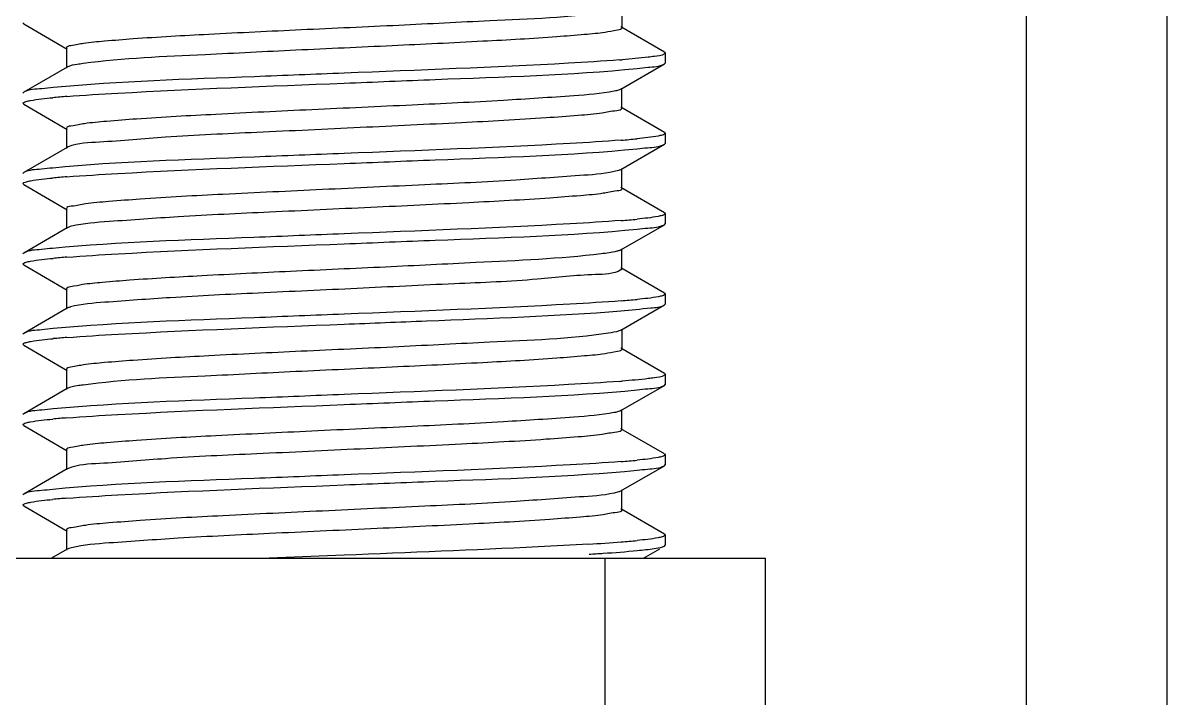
# Model space of a CAD drawing. Extents: x 27938 to 650306, y -92720 to 1524912.
# Drawn here: x 297633.7 to 297887.3, y 832684.2 to 832833.7 of the extents above; entities that cross this region are included whole.
import ezdxf

# ---------------------------------------------------------------- set-up
doc = ezdxf.new("R2010")
doc.units = 0
doc.header["$LTSCALE"] = 1000
doc.header["$MEASUREMENT"] = 0

msp = doc.modelspace()

# ---------------------------------------------------------------- linework, layer by layer
at = {"linetype": 'Continuous'}
for p, q in [((297887.32, 830017.12), (297887.32, 833030.77)), ((297856.18, 830600.28), (297856.18, 832899.25)), ((297766.47, 832837.07), (297766.47, 832832.62)), ((297633.92, 832833.54), (297633.75, 832833.74)), ((297633.92, 832833.54), (297643.57, 832827.95)), ((297775.94, 832827.26), (297766.28, 832832.85)), ((297643.38, 832828.18), (297643.38, 832823.73)), ((297775.94, 832827.26), (297776.11, 832827.06)), ((297776.11, 832827.06), (297776.11, 832824.84)), ((297643.57, 832823.95), (297633.92, 832818.36)), ((297766.28, 832819.05), (297775.94, 832824.64)), ((297775.94, 832824.64), (297776.11, 832824.84)), ((297633.92, 832818.36), (297633.75, 832818.17)), ((297766.47, 832814.83), (297766.47, 832819.28)), ((297633.92, 832815.75), (297633.75, 832815.94)), ((297633.92, 832815.75), (297643.57, 832810.16)), ((297775.94, 832809.46), (297766.28, 832815.05)), ((297643.38, 832810.38), (297643.38, 832805.93)), ((297775.94, 832809.46), (297776.11, 832809.27)), ((297776.11, 832809.27), (297776.11, 832807.04)), ((297643.57, 832806.16), (297633.92, 832800.57)), ((297643.79, 832806.26), (297643.57, 832806.16)), ((297766.28, 832801.26), (297775.94, 832806.85)), ((297775.94, 832806.85), (297776.11, 832807.04)), ((297633.92, 832800.57), (297633.75, 832800.37)), ((297766.47, 832797.03), (297766.47, 832801.48)), ((297633.92, 832797.95), (297633.75, 832798.15)), ((297633.92, 832797.95), (297643.57, 832792.36)), ((297775.94, 832791.67), (297766.28, 832797.26)), ((297643.38, 832792.59), (297643.38, 832788.14)), ((297775.94, 832791.67), (297776.11, 832791.47)), ((297776.11, 832791.47), (297776.11, 832789.25)), ((297643.57, 832788.36), (297633.92, 832782.77)), ((297766.28, 832783.46), (297775.94, 832789.05)), ((297775.94, 832789.05), (297776.11, 832789.25)), ((297633.92, 832782.77), (297633.75, 832782.58)), ((297766.28, 832783.46), (297766.01, 832783.34)), ((297766.47, 832779.24), (297766.47, 832783.69)), ((297633.92, 832780.16), (297633.75, 832780.35)), ((297633.92, 832780.16), (297643.57, 832774.57)), ((297775.94, 832773.87), (297766.28, 832779.46)), ((297643.38, 832774.79), (297643.38, 832770.34)), ((297775.94, 832773.87), (297776.11, 832773.68)), ((297776.11, 832773.68), (297776.11, 832771.45)), ((297643.57, 832770.57), (297633.92, 832764.98)), ((297766.28, 832765.67), (297775.94, 832771.26)), ((297775.94, 832771.26), (297776.11, 832771.45)), ((297633.92, 832764.98), (297633.75, 832764.78)), ((297766.47, 832765.89), (297766.47, 832761.44)), ((297633.92, 832762.36), (297633.75, 832762.56)), ((297633.92, 832762.36), (297643.57, 832756.77)), ((297775.94, 832756.08), (297766.28, 832761.67)), ((297643.38, 832757), (297643.38, 832752.55)), ((297775.94, 832756.08), (297776.11, 832755.88)), ((297776.11, 832755.88), (297776.11, 832753.66)), ((297643.57, 832752.77), (297633.92, 832747.18)), ((297766.28, 832747.87), (297775.94, 832753.46)), ((297775.94, 832753.46), (297776.11, 832753.66)), ((297633.92, 832747.18), (297633.75, 832746.99)), ((297766.47, 832743.65), (297766.47, 832748.1)), ((297633.92, 832744.57), (297633.75, 832744.76)), ((297633.92, 832744.57), (297643.57, 832738.98)), ((297775.94, 832738.28), (297766.28, 832743.87)), ((297643.38, 832739.2), (297643.38, 832734.75)), ((297775.94, 832738.28), (297776.11, 832738.09)), ((297776.11, 832738.09), (297776.11, 832735.86)), ((297643.57, 832734.98), (297633.92, 832729.39)), ((297643.79, 832735.08), (297643.57, 832734.98)), ((297766.28, 832730.08), (297775.94, 832735.67)), ((297775.94, 832735.67), (297776.11, 832735.86)), ((297633.92, 832729.39), (297633.75, 832729.19)), ((297766.47, 832725.85), (297766.47, 832730.3)), ((297633.92, 832726.77), (297633.75, 832726.97)), ((297633.92, 832726.77), (297643.57, 832721.18)), ((297775.94, 832720.49), (297766.28, 832726.08)), ((297643.38, 832721.41), (297643.38, 832716.96)), ((297775.94, 832720.49), (297776.11, 832720.29)), ((297776.11, 832720.29), (297776.11, 832718.07)), ((297643.57, 832717.18), (297640.11, 832715.18)), ((297704.93, 832715.84), (297688.29, 832715.18)), ((297771.28, 832715.18), (297774.89, 832717.27)), ((297775.94, 832717.87), (297776.11, 832718.07)), ((297433.55, 832715.18), (297798.35, 832715.18)), ((297762.76, 829755.57), (297762.76, 832715.18)), ((297798.35, 829755.57), (297798.35, 832715.18))]:
    msp.add_line(p, q, dxfattribs=at)
for centre, radius, start, end in [((297744.99, 833096.9), 272.18, 274.4234, 274.5497), ((297659.12, 832617.07), 200.98, 94.457, 95.3557), ((297751.52, 832998.77), 191.58, 274.4414, 275.5078), ((297659.09, 832599.61), 200.64, 94.4561, 95.3622), ((297751.44, 832981.97), 192.58, 274.4467, 275.4882), ((297659.26, 832579.75), 202.71, 94.457, 95.331), ((297751.54, 832962.95), 191.34, 274.444, 275.509), ((297646.05, 832764.27), 6.79, 105.0931, 106.1411), ((297659.36, 832560.82), 203.86, 94.4581, 95.3147), ((297744.99, 833025.72), 272.18, 274.4234, 274.5497), ((297659.12, 832545.89), 200.98, 94.457, 95.3557), ((297751.52, 832927.59), 191.58, 274.4414, 275.5078), ((297659.09, 832528.43), 200.64, 94.4561, 95.3622), ((297734, 833136.1), 418.56, 273.4423, 274.4352), ((297751.44, 832910.79), 192.58, 274.4467, 275.4882)]:
    msp.add_arc(centre, radius, start, end, dxfattribs=at)
for points, knots in [([(297763.54, 832836.19), (297754.84, 832834.88), (297739.28, 832834.36), (297716.59, 832833.12), (297695.8, 832832.22), (297676.2, 832831.26), (297661.57, 832830.47), (297652.48, 832829.73), (297647.58, 832829.32), (297645.26, 832828.8), (297643.38, 832828.54), (297643.38, 832828.18)], [0, 0, 0, 0, 0.218787, 0.386207, 0.566108, 0.736243, 0.875583, 0.928118, 0.966979, 0.991, 1, 1, 1, 1]), ([(297766.47, 832832.62), (297766.47, 832832.27), (297764.65, 832832.01), (297762.38, 832831.5), (297757.61, 832831.09), (297748.75, 832830.36), (297734.43, 832829.57), (297715.2, 832828.63), (297694.66, 832827.73), (297671.83, 832826.53), (297656.05, 832825.92), (297647.09, 832824.72)], [0, 0, 0, 0, 0.00884, 0.032379, 0.070466, 0.122006, 0.258971, 0.426878, 0.605536, 0.773444, 1, 1, 1, 1]), ([(297765.98, 832825.53), (297762.2, 832825.24), (297741.86, 832824.02), (297721.5, 832823.27), (297704.93, 832822.61)], [0, 0, 0, 0, 0.18595, 1, 1, 1, 1]), ([(297773.69, 832826.32), (297773.24, 832826.25), (297770.88, 832825.94), (297768.5, 832825.73), (297766.58, 832825.58)], [0, 0, 0, 0, 0.190828, 1, 1, 1, 1]), ([(297776.11, 832827.06), (297776.11, 832826.98), (297775.29, 832826.39), (297774.46, 832826.44), (297773.69, 832826.32)], [0, 0, 0, 0, 0.093121, 1, 1, 1, 1]), ([(297704.93, 832822.61), (297698.3, 832822.35), (297676.81, 832821.44), (297655.29, 832820.8), (297640.48, 832819.41)], [0, 0, 0, 0, 0.308379, 1, 1, 1, 1]), ([(297647.09, 832824.72), (297646.66, 832824.66), (297645.49, 832824.46), (297644.24, 832824.34), (297643.57, 832823.95)], [0, 0, 0, 0, 0.360643, 1, 1, 1, 1]), ([(297704.93, 832820.39), (297711.66, 832820.66), (297733.32, 832821.59), (297755.03, 832822.2), (297769.91, 832823.65)], [0, 0, 0, 0, 0.310578, 1, 1, 1, 1]), ([(297769.91, 832823.65), (297770.68, 832823.72), (297772.67, 832824.01), (297774.84, 832824.01), (297775.94, 832824.64)], [0, 0, 0, 0, 0.377935, 1, 1, 1, 1]), ([(297643.5, 832817.44), (297647.27, 832817.74), (297667.74, 832818.98), (297688.22, 832819.73), (297704.93, 832820.39)], [0, 0, 0, 0, 0.184524, 1, 1, 1, 1]), ([(297640.48, 832819.41), (297639.64, 832819.33), (297637.47, 832819.03), (297635.11, 832819.05), (297633.92, 832818.36)], [0, 0, 0, 0, 0.379704, 1, 1, 1, 1]), ([(297764.82, 832818.62), (297761.87, 832818.03), (297753.63, 832817.42), (297738.7, 832816.41), (297719.34, 832815.49), (297698.08, 832814.52), (297677.78, 832813.55), (297662.5, 832812.74), (297652.97, 832811.98), (297647.81, 832811.56), (297645.37, 832811.01), (297643.38, 832810.76), (297643.38, 832810.38)], [0, 0, 0, 0, 0.074051, 0.202548, 0.368862, 0.551322, 0.726125, 0.870472, 0.925123, 0.96561, 0.990669, 1, 1, 1, 1]), ([(297766.28, 832819.05), (297766.11, 832818.95), (297765.62, 832818.79), (297765.12, 832818.68), (297764.82, 832818.62)], [0, 0, 0, 0, 0.388593, 1, 1, 1, 1]), ([(297633.75, 832815.94), (297633.75, 832816.03), (297634.04, 832816.23), (297634.28, 832816.29), (297634.47, 832816.34)], [0, 0, 0, 0, 0.318631, 1, 1, 1, 1]), ([(297634.47, 832816.34), (297634.77, 832816.43), (297636.72, 832816.83), (297638.7, 832817.01), (297640.36, 832817.17)], [0, 0, 0, 0, 0.159226, 1, 1, 1, 1]), ([(297766.47, 832814.83), (297766.47, 832814.42), (297764.32, 832814.19), (297761.69, 832813.59), (297756.12, 832813.17), (297745.92, 832812.38), (297729.68, 832811.54), (297708.34, 832810.54), (297686.49, 832809.49), (297667.17, 832808.68), (297653.38, 832807.37), (297645.98, 832807.13), (297643.79, 832806.26)], [0, 0, 0, 0, 0.009911, 0.036684, 0.079861, 0.138026, 0.290611, 0.473012, 0.659513, 0.823824, 0.942824, 1, 1, 1, 1]), ([(297766.36, 832807.77), (297762.59, 832807.47), (297742.12, 832806.23), (297721.63, 832805.48), (297704.93, 832804.82)], [0, 0, 0, 0, 0.184477, 1, 1, 1, 1]), ([(297775.44, 832808.88), (297775.15, 832808.8), (297773.33, 832808.41), (297771.47, 832808.23), (297769.91, 832808.08)], [0, 0, 0, 0, 0.159145, 1, 1, 1, 1]), ([(297776.11, 832809.27), (297776.11, 832809.18), (297775.84, 832808.99), (297775.61, 832808.93), (297775.44, 832808.88)], [0, 0, 0, 0, 0.322656, 1, 1, 1, 1]), ([(297704.93, 832804.82), (297698.28, 832804.56), (297676.75, 832803.64), (297655.19, 832803), (297640.36, 832801.6)], [0, 0, 0, 0, 0.308852, 1, 1, 1, 1]), ([(297704.93, 832802.6), (297711.65, 832802.86), (297733.29, 832803.79), (297754.98, 832804.4), (297769.86, 832805.85)], [0, 0, 0, 0, 0.310323, 1, 1, 1, 1]), ([(297769.86, 832805.85), (297770.63, 832805.92), (297772.64, 832806.21), (297774.83, 832806.21), (297775.94, 832806.85)], [0, 0, 0, 0, 0.378132, 1, 1, 1, 1]), ([(297643.5, 832799.65), (297647.27, 832799.94), (297667.74, 832801.18), (297688.22, 832801.93), (297704.93, 832802.6)], [0, 0, 0, 0, 0.18453, 1, 1, 1, 1]), ([(297640.36, 832801.6), (297639.54, 832801.52), (297637.41, 832801.22), (297635.08, 832801.24), (297633.92, 832800.57)], [0, 0, 0, 0, 0.37931, 1, 1, 1, 1]), ([(297765.72, 832801.04), (297763.24, 832800.31), (297755.58, 832799.86), (297741.33, 832798.71), (297721.99, 832797.84), (297700.32, 832796.82), (297679.34, 832795.84), (297663.44, 832795.01), (297653.47, 832794.22), (297648.04, 832793.8), (297645.48, 832793.22), (297643.38, 832792.98), (297643.38, 832792.59)], [0, 0, 0, 0, 0.063162, 0.185571, 0.350627, 0.535705, 0.715395, 0.865028, 0.921933, 0.964141, 0.990304, 1, 1, 1, 1]), ([(297766.28, 832801.26), (297766.2, 832801.21), (297766.02, 832801.13), (297765.83, 832801.07), (297765.72, 832801.04)], [0, 0, 0, 0, 0.429478, 1, 1, 1, 1]), ([(297633.75, 832798.15), (297633.75, 832798.25), (297634.08, 832798.45), (297634.35, 832798.52), (297634.55, 832798.57)], [0, 0, 0, 0, 0.315061, 1, 1, 1, 1]), ([(297634.55, 832798.57), (297634.86, 832798.65), (297636.77, 832799.04), (297638.72, 832799.22), (297640.34, 832799.38)], [0, 0, 0, 0, 0.163145, 1, 1, 1, 1]), ([(297766.47, 832797.03), (297766.47, 832796.65), (297764.43, 832796.4), (297761.93, 832795.84), (297756.63, 832795.41), (297746.88, 832794.64), (297731.28, 832793.82), (297710.63, 832792.84), (297689.16, 832791.85), (297669.8, 832790.95), (297655.19, 832789.89), (297647.25, 832789.34), (297644.53, 832788.69)], [0, 0, 0, 0, 0.00951, 0.035123, 0.076469, 0.132247, 0.279239, 0.456494, 0.640275, 0.805971, 0.931424, 1, 1, 1, 1]), ([(297766.37, 832789.97), (297762.6, 832789.68), (297742.13, 832788.44), (297721.64, 832787.69), (297704.93, 832787.02)], [0, 0, 0, 0, 0.184455, 1, 1, 1, 1]), ([(297775.42, 832791.08), (297775.14, 832791), (297773.3, 832790.61), (297771.43, 832790.43), (297769.86, 832790.28)], [0, 0, 0, 0, 0.159397, 1, 1, 1, 1]), ([(297776.11, 832791.47), (297776.11, 832791.39), (297775.84, 832791.2), (297775.6, 832791.13), (297775.42, 832791.08)], [0, 0, 0, 0, 0.322005, 1, 1, 1, 1]), ([(297704.93, 832787.02), (297698.27, 832786.76), (297676.74, 832785.84), (297655.17, 832785.21), (297640.34, 832783.8)], [0, 0, 0, 0, 0.308927, 1, 1, 1, 1]), ([(297644.53, 832788.69), (297644.34, 832788.64), (297644.01, 832788.55), (297643.69, 832788.43), (297643.57, 832788.36)], [0, 0, 0, 0, 0.59312, 1, 1, 1, 1]), ([(297704.93, 832784.8), (297711.66, 832785.07), (297733.32, 832786), (297755.03, 832786.61), (297769.91, 832788.06)], [0, 0, 0, 0, 0.310595, 1, 1, 1, 1]), ([(297769.91, 832788.06), (297770.68, 832788.13), (297772.67, 832788.42), (297774.84, 832788.42), (297775.94, 832789.05)], [0, 0, 0, 0, 0.377931, 1, 1, 1, 1]), ([(297643.51, 832781.85), (297647.28, 832782.15), (297667.74, 832783.39), (297688.23, 832784.14), (297704.93, 832784.8)], [0, 0, 0, 0, 0.184554, 1, 1, 1, 1]), ([(297640.34, 832783.8), (297639.52, 832783.73), (297637.4, 832783.43), (297635.08, 832783.45), (297633.92, 832782.77)], [0, 0, 0, 0, 0.379296, 1, 1, 1, 1]), ([(297761.9, 832782.59), (297752.69, 832781.47), (297736.73, 832780.8), (297713.79, 832779.62), (297693.52, 832778.73), (297674.64, 832777.8), (297660.65, 832777.02), (297652, 832776.31), (297647.36, 832775.9), (297645.14, 832775.4), (297643.38, 832775.13), (297643.38, 832774.79)], [0, 0, 0, 0, 0.234088, 0.402448, 0.579889, 0.745639, 0.880314, 0.930897, 0.968237, 0.991317, 1, 1, 1, 1]), ([(297766.01, 832783.34), (297765.8, 832783.26), (297764.45, 832782.9), (297763.07, 832782.73), (297761.9, 832782.59)], [0, 0, 0, 0, 0.158312, 1, 1, 1, 1]), ([(297633.75, 832780.35), (297633.75, 832780.44), (297634.04, 832780.64), (297634.29, 832780.71), (297634.48, 832780.76)], [0, 0, 0, 0, 0.317967, 1, 1, 1, 1]), ([(297634.48, 832780.76), (297634.79, 832780.84), (297636.76, 832781.24), (297638.75, 832781.43), (297640.43, 832781.59)], [0, 0, 0, 0, 0.159617, 1, 1, 1, 1]), ([(297766.47, 832779.24), (297766.47, 832779.2), (297766.42, 832779.1), (297766.34, 832779.05), (297766.29, 832779.02)], [0, 0, 0, 0, 0.402304, 1, 1, 1, 1]), ([(297766.29, 832779.02), (297764.64, 832778.04), (297758.06, 832778.09), (297746.05, 832776.6), (297728.29, 832775.95), (297707.7, 832774.9), (297686.7, 832773.94), (297668.04, 832773.06), (297654.22, 832772), (297646.76, 832771.5), (297644.28, 832770.83)], [0, 0, 0, 0, 0.046973, 0.152409, 0.303029, 0.479455, 0.658932, 0.818305, 0.937036, 1, 1, 1, 1]), ([(297766.37, 832772.18), (297762.6, 832771.88), (297742.13, 832770.64), (297721.64, 832769.89), (297704.93, 832769.23)], [0, 0, 0, 0, 0.184436, 1, 1, 1, 1]), ([(297775.47, 832773.3), (297775.18, 832773.21), (297773.35, 832772.82), (297771.48, 832772.64), (297769.91, 832772.49)], [0, 0, 0, 0, 0.157623, 1, 1, 1, 1]), ([(297776.11, 832773.68), (297776.11, 832773.6), (297775.86, 832773.41), (297775.63, 832773.35), (297775.47, 832773.3)], [0, 0, 0, 0, 0.324871, 1, 1, 1, 1]), ([(297704.93, 832769.23), (297698.29, 832768.97), (297676.79, 832768.05), (297655.25, 832767.41), (297640.43, 832766.02)], [0, 0, 0, 0, 0.308576, 1, 1, 1, 1]), ([(297644.16, 832770.79), (297644.05, 832770.76), (297643.85, 832770.7), (297643.65, 832770.61), (297643.57, 832770.57)], [0, 0, 0, 0, 0.572041, 1, 1, 1, 1]), ([(297704.93, 832767.01), (297711.02, 832767.25), (297731.47, 832768.09), (297751.94, 832768.82), (297766.27, 832769.95)], [0, 0, 0, 0, 0.297863, 1, 1, 1, 1]), ([(297766.27, 832769.95), (297768.49, 832770.12), (297771.64, 832770.56), (297775.04, 832770.75), (297775.94, 832771.26)], [0, 0, 0, 0, 0.683734, 1, 1, 1, 1]), ([(297643.51, 832764.06), (297647.28, 832764.35), (297667.74, 832765.59), (297688.23, 832766.34), (297704.93, 832767.01)], [0, 0, 0, 0, 0.184575, 1, 1, 1, 1]), ([(297640.43, 832766.02), (297639.6, 832765.94), (297637.45, 832765.64), (297635.1, 832765.66), (297633.92, 832764.98)], [0, 0, 0, 0, 0.37952, 1, 1, 1, 1]), ([(297763.54, 832765.01), (297754.84, 832763.7), (297739.28, 832763.18), (297716.59, 832761.94), (297695.8, 832761.04), (297676.2, 832760.08), (297661.57, 832759.29), (297652.48, 832758.55), (297647.58, 832758.14), (297645.26, 832757.62), (297643.38, 832757.36), (297643.38, 832757)], [0, 0, 0, 0, 0.218787, 0.386207, 0.566108, 0.736243, 0.875583, 0.928118, 0.966979, 0.991, 1, 1, 1, 1]), ([(297766.28, 832765.67), (297766.16, 832765.6), (297765.27, 832765.27), (297764.33, 832765.13), (297763.54, 832765.01)], [0, 0, 0, 0, 0.147905, 1, 1, 1, 1]), ([(297633.75, 832762.56), (297633.75, 832762.66), (297634.09, 832762.86), (297634.36, 832762.93), (297634.57, 832762.99)], [0, 0, 0, 0, 0.313847, 1, 1, 1, 1]), ([(297634.57, 832762.99), (297634.88, 832763.07), (297636.84, 832763.45), (297638.82, 832763.64), (297640.48, 832763.8)], [0, 0, 0, 0, 0.163234, 1, 1, 1, 1]), ([(297766.47, 832761.44), (297766.47, 832761.09), (297764.65, 832760.83), (297762.38, 832760.32), (297757.61, 832759.91), (297748.75, 832759.18), (297734.43, 832758.39), (297715.2, 832757.45), (297694.66, 832756.55), (297671.83, 832755.35), (297656.05, 832754.74), (297647.09, 832753.54)], [0, 0, 0, 0, 0.00884, 0.032379, 0.070466, 0.122006, 0.258971, 0.426878, 0.605536, 0.773444, 1, 1, 1, 1]), ([(297765.98, 832754.35), (297762.2, 832754.06), (297741.86, 832752.84), (297721.5, 832752.09), (297704.93, 832751.43)], [0, 0, 0, 0, 0.18595, 1, 1, 1, 1]), ([(297773.69, 832755.14), (297773.24, 832755.07), (297770.88, 832754.76), (297768.5, 832754.55), (297766.58, 832754.4)], [0, 0, 0, 0, 0.190828, 1, 1, 1, 1]), ([(297776.11, 832755.88), (297776.11, 832755.8), (297775.29, 832755.21), (297774.46, 832755.26), (297773.69, 832755.14)], [0, 0, 0, 0, 0.093121, 1, 1, 1, 1]), ([(297704.93, 832751.43), (297698.3, 832751.17), (297676.81, 832750.26), (297655.29, 832749.62), (297640.48, 832748.23)], [0, 0, 0, 0, 0.308379, 1, 1, 1, 1]), ([(297647.09, 832753.54), (297646.66, 832753.48), (297645.49, 832753.28), (297644.24, 832753.16), (297643.57, 832752.77)], [0, 0, 0, 0, 0.360643, 1, 1, 1, 1]), ([(297704.93, 832749.21), (297711.66, 832749.48), (297733.32, 832750.41), (297755.03, 832751.02), (297769.91, 832752.47)], [0, 0, 0, 0, 0.310578, 1, 1, 1, 1]), ([(297769.91, 832752.47), (297770.68, 832752.54), (297772.67, 832752.83), (297774.84, 832752.83), (297775.94, 832753.46)], [0, 0, 0, 0, 0.377935, 1, 1, 1, 1]), ([(297643.5, 832746.26), (297647.27, 832746.56), (297667.74, 832747.8), (297688.22, 832748.55), (297704.93, 832749.21)], [0, 0, 0, 0, 0.184524, 1, 1, 1, 1]), ([(297640.48, 832748.23), (297639.64, 832748.15), (297637.47, 832747.85), (297635.11, 832747.87), (297633.92, 832747.18)], [0, 0, 0, 0, 0.379704, 1, 1, 1, 1]), ([(297764.82, 832747.44), (297761.87, 832746.85), (297753.63, 832746.24), (297738.7, 832745.23), (297719.34, 832744.31), (297698.08, 832743.34), (297677.78, 832742.37), (297662.5, 832741.56), (297652.97, 832740.8), (297647.81, 832740.38), (297645.37, 832739.83), (297643.38, 832739.58), (297643.38, 832739.2)], [0, 0, 0, 0, 0.074051, 0.202548, 0.368862, 0.551322, 0.726125, 0.870472, 0.925123, 0.96561, 0.990669, 1, 1, 1, 1]), ([(297766.28, 832747.87), (297766.11, 832747.77), (297765.62, 832747.61), (297765.12, 832747.5), (297764.82, 832747.44)], [0, 0, 0, 0, 0.388593, 1, 1, 1, 1]), ([(297633.75, 832744.76), (297633.75, 832744.85), (297634.04, 832745.05), (297634.28, 832745.11), (297634.47, 832745.16)], [0, 0, 0, 0, 0.318631, 1, 1, 1, 1]), ([(297634.47, 832745.16), (297634.77, 832745.25), (297636.72, 832745.65), (297638.7, 832745.83), (297640.36, 832745.99)], [0, 0, 0, 0, 0.159226, 1, 1, 1, 1]), ([(297766.47, 832743.65), (297766.47, 832743.24), (297764.32, 832743.01), (297761.69, 832742.41), (297756.12, 832741.99), (297745.92, 832741.2), (297729.68, 832740.36), (297708.34, 832739.36), (297686.49, 832738.31), (297667.17, 832737.5), (297653.38, 832736.19), (297645.98, 832735.95), (297643.79, 832735.08)], [0, 0, 0, 0, 0.009911, 0.036684, 0.079861, 0.138026, 0.290611, 0.473012, 0.659513, 0.823824, 0.942824, 1, 1, 1, 1]), ([(297766.36, 832736.59), (297762.59, 832736.29), (297742.12, 832735.05), (297721.63, 832734.3), (297704.93, 832733.64)], [0, 0, 0, 0, 0.184477, 1, 1, 1, 1]), ([(297775.44, 832737.7), (297775.15, 832737.62), (297773.33, 832737.23), (297771.47, 832737.05), (297769.91, 832736.9)], [0, 0, 0, 0, 0.159145, 1, 1, 1, 1]), ([(297776.11, 832738.09), (297776.11, 832738), (297775.84, 832737.81), (297775.61, 832737.75), (297775.44, 832737.7)], [0, 0, 0, 0, 0.322656, 1, 1, 1, 1]), ([(297704.93, 832733.64), (297698.28, 832733.38), (297676.75, 832732.46), (297655.19, 832731.82), (297640.36, 832730.42)], [0, 0, 0, 0, 0.308852, 1, 1, 1, 1]), ([(297704.93, 832731.42), (297711.65, 832731.68), (297733.29, 832732.61), (297754.98, 832733.22), (297769.86, 832734.67)], [0, 0, 0, 0, 0.310323, 1, 1, 1, 1]), ([(297769.86, 832734.67), (297770.63, 832734.74), (297772.64, 832735.03), (297774.83, 832735.03), (297775.94, 832735.67)], [0, 0, 0, 0, 0.378132, 1, 1, 1, 1]), ([(297643.5, 832728.47), (297647.27, 832728.76), (297667.74, 832730), (297688.22, 832730.75), (297704.93, 832731.42)], [0, 0, 0, 0, 0.18453, 1, 1, 1, 1]), ([(297640.36, 832730.42), (297639.54, 832730.34), (297637.41, 832730.04), (297635.08, 832730.06), (297633.92, 832729.39)], [0, 0, 0, 0, 0.37931, 1, 1, 1, 1]), ([(297765.72, 832729.86), (297763.24, 832729.13), (297755.58, 832728.68), (297741.33, 832727.53), (297721.99, 832726.66), (297700.32, 832725.64), (297679.34, 832724.66), (297663.44, 832723.83), (297653.47, 832723.04), (297648.04, 832722.62), (297645.48, 832722.04), (297643.38, 832721.8), (297643.38, 832721.41)], [0, 0, 0, 0, 0.063162, 0.185571, 0.350627, 0.535705, 0.715395, 0.865028, 0.921933, 0.964141, 0.990304, 1, 1, 1, 1]), ([(297766.28, 832730.08), (297766.2, 832730.03), (297766.02, 832729.95), (297765.83, 832729.89), (297765.72, 832729.86)], [0, 0, 0, 0, 0.429478, 1, 1, 1, 1]), ([(297633.75, 832726.97), (297633.75, 832727.07), (297634.08, 832727.27), (297634.35, 832727.34), (297634.55, 832727.39)], [0, 0, 0, 0, 0.315061, 1, 1, 1, 1]), ([(297634.55, 832727.39), (297634.86, 832727.47), (297636.77, 832727.86), (297638.72, 832728.04), (297640.34, 832728.2)], [0, 0, 0, 0, 0.163145, 1, 1, 1, 1]), ([(297766.47, 832725.85), (297766.47, 832725.47), (297764.43, 832725.22), (297761.93, 832724.66), (297756.63, 832724.23), (297746.88, 832723.46), (297731.28, 832722.64), (297710.63, 832721.66), (297689.16, 832720.67), (297669.8, 832719.77), (297655.19, 832718.71), (297647.25, 832718.16), (297644.53, 832717.51)], [0, 0, 0, 0, 0.00951, 0.035123, 0.076469, 0.132247, 0.279239, 0.456494, 0.640275, 0.805971, 0.931424, 1, 1, 1, 1]), ([(297775.42, 832719.9), (297775.14, 832719.82), (297773.3, 832719.43), (297771.43, 832719.25), (297769.86, 832719.1)], [0, 0, 0, 0, 0.159397, 1, 1, 1, 1]), ([(297776.11, 832720.29), (297776.11, 832720.21), (297775.84, 832720.02), (297775.6, 832719.95), (297775.42, 832719.9)], [0, 0, 0, 0, 0.322005, 1, 1, 1, 1]), ([(297644.53, 832717.51), (297644.34, 832717.46), (297644.01, 832717.37), (297643.69, 832717.25), (297643.57, 832717.18)], [0, 0, 0, 0, 0.59312, 1, 1, 1, 1]), ([(297759.13, 832718.3), (297755.41, 832718.07), (297737.35, 832717.11), (297719.27, 832716.42), (297704.93, 832715.84)], [0, 0, 0, 0, 0.206212, 1, 1, 1, 1]), ([(297759.26, 832716.08), (297760.29, 832716.14), (297763.85, 832716.37), (297767.4, 832716.63), (297769.91, 832716.88)], [0, 0, 0, 0, 0.291238, 1, 1, 1, 1]), ([(297769.91, 832716.88), (297770.55, 832716.94), (297772.41, 832717.15), (297774.28, 832717.34), (297775.47, 832717.69)], [0, 0, 0, 0, 0.341707, 1, 1, 1, 1]), ([(297775.47, 832717.69), (297775.56, 832717.72), (297775.72, 832717.77), (297775.87, 832717.84), (297775.94, 832717.87)], [0, 0, 0, 0, 0.569634, 1, 1, 1, 1])]:
    msp.add_open_spline(points, degree=3, knots=knots, dxfattribs=at)

doc.saveas('drawing.dxf')
